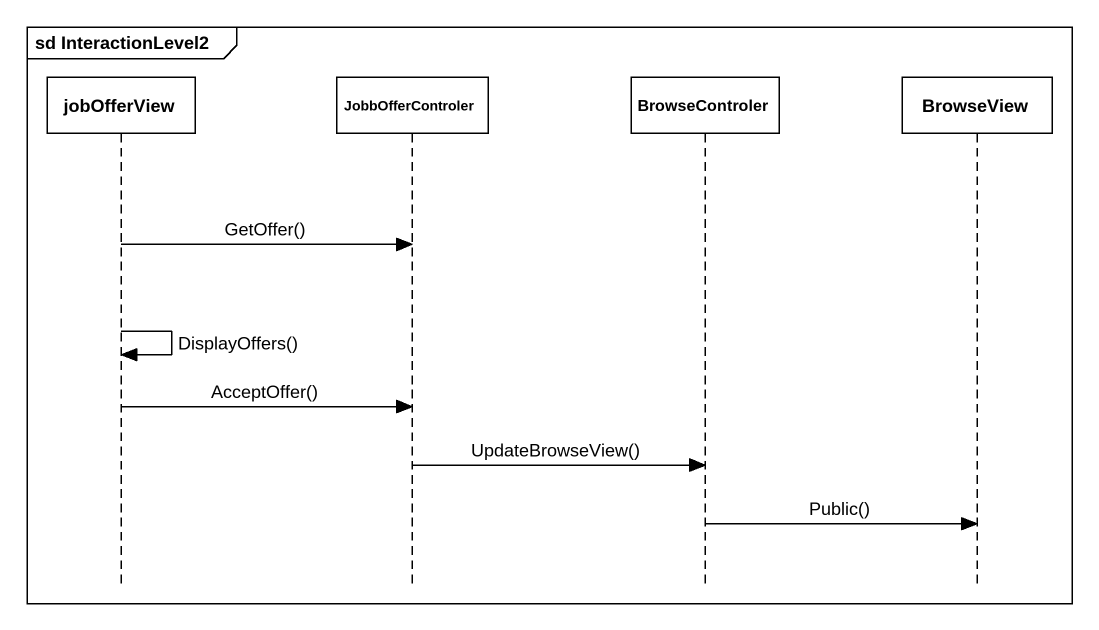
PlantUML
@startuml
mainframe sd InteractionLevel2
hide footbox
participant jobOfferView
participant JobbOfferControler
participant BrowseControler
participant BrowseView

jobOfferView -> JobbOfferControler : GetOffer()
jobOfferView -> jobOfferView : DisplayOffers()
jobOfferView -> JobbOfferControler : AcceptOffer()
JobbOfferControler -> BrowseControler : UpdateBrowseView()
BrowseControler -> BrowseView : Public()
@enduml
